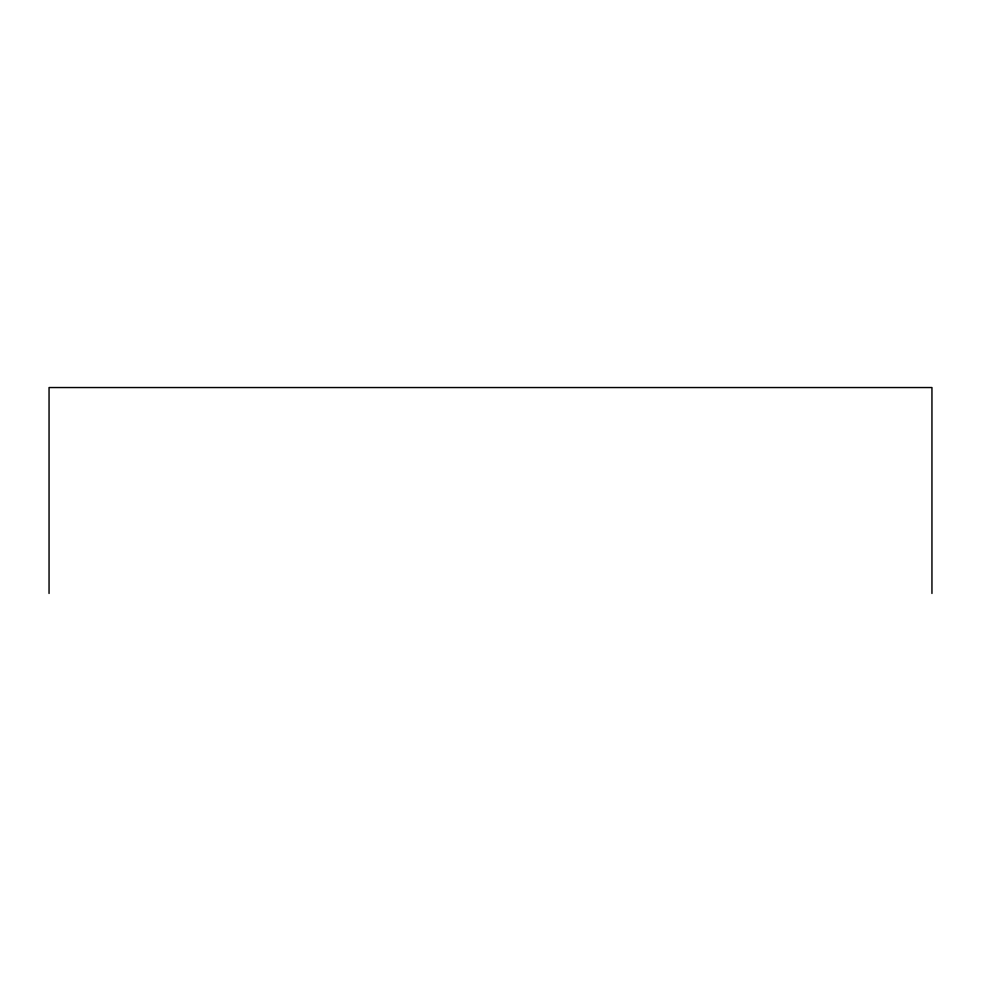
<?xml version="1.0" encoding="UTF-8"?>
<svg xmlns="http://www.w3.org/2000/svg" width="981" height="981" viewBox="0 0 981 981"><rect width="100%" height="100%" fill="white"/><g stroke="black" fill="none" stroke-linecap="round" stroke-linejoin="round"><path stroke-width="1.47" d="M931.95 593.456L931.95 387.544L49.05 387.544L49.05 593.456"/></g></svg>
